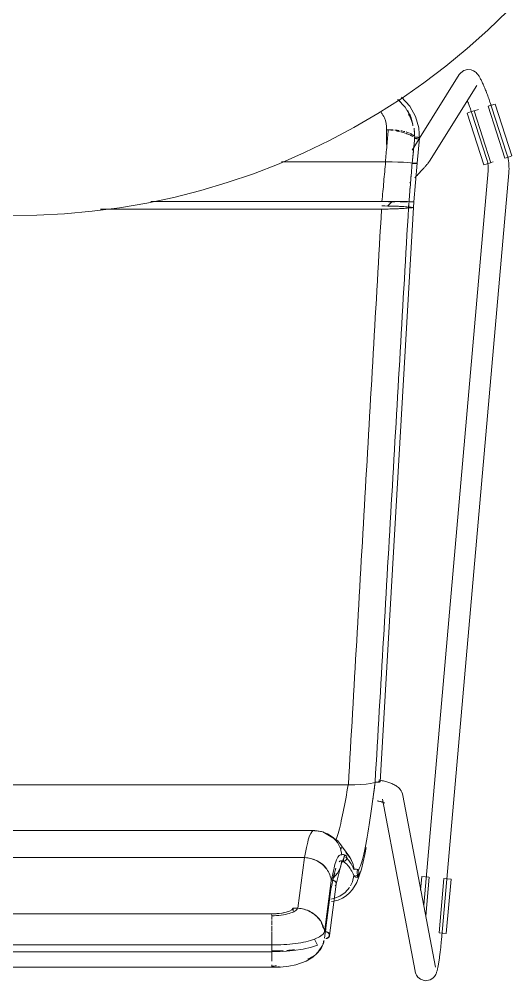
# Model space of a CAD drawing. Header units: millimetres. Extents: x 155927 to 326028, y -36033 to 97293.
# Drawn here: x 230306 to 230591, y 30517 to 31073 of the extents above; entities that cross this region are included whole.
import ezdxf

# ---------------------------------------------------------------- set-up
doc = ezdxf.new("R2010")
doc.units = ezdxf.units.MM
doc.header["$MEASUREMENT"] = 0
doc.layers.add('I-FURN', color=8, linetype='CONTINUOUS', lineweight=9)

msp = doc.modelspace()

# ---------------------------------------------------------------- linework, layer by layer
at = {"layer": 'I-FURN'}
for p, q in [((230576.81, 31066.59), (230588.31, 31077.72)), ((230564.88, 31055.93), (230576.81, 31066.59)), ((230552.54, 31045.76), (230564.88, 31055.93)), ((230560.29, 31040.86), (230537.25, 31004.09)), ((230539.79, 31036.09), (230552.54, 31045.76)), ((230561.18, 31041.98), (230560.29, 31040.86)), ((230561.18, 31041.98), (230562.91, 31043.2)), ((230562.91, 31043.2), (230565.14, 31043.79)), ((230565.14, 31043.79), (230567.11, 31043.62)), ((230567.11, 31043.62), (230568.49, 31043.1)), ((230568.49, 31043.1), (230569.41, 31042.53)), ((230569.41, 31042.53), (230570.03, 31042.01)), ((230570.03, 31042.01), (230570.5, 31041.55)), ((230570.5, 31041.55), (230570.87, 31041.12)), ((230570.87, 31041.12), (230571.18, 31040.72)), ((230571.18, 31040.72), (230571.46, 31040.33)), ((230571.46, 31040.33), (230571.71, 31039.94)), ((230526.67, 31026.93), (230539.79, 31036.09)), ((230571.71, 31039.94), (230571.96, 31039.55)), ((230571.96, 31039.55), (230572.19, 31039.15)), ((230572.19, 31039.15), (230572.42, 31038.74)), ((230572.42, 31038.74), (230572.65, 31038.31)), ((230572.65, 31038.31), (230572.88, 31037.87)), ((230572.88, 31037.87), (230573.11, 31037.42)), ((230573.11, 31037.42), (230573.34, 31036.94)), ((230573.34, 31036.94), (230573.57, 31036.45)), ((230573.57, 31036.45), (230573.81, 31035.94)), ((230573.81, 31035.94), (230574.05, 31035.41)), ((230574.05, 31035.41), (230574.29, 31034.87)), ((230574.29, 31034.87), (230574.53, 31034.31)), ((230543.15, 30990.9), (230570.45, 31034.49)), ((230574.53, 31034.31), (230574.77, 31033.73)), ((230574.77, 31033.73), (230575.02, 31033.13)), ((230575.02, 31033.13), (230575.27, 31032.52)), ((230575.27, 31032.52), (230575.52, 31031.9)), ((230575.52, 31031.9), (230575.77, 31031.26)), ((230575.77, 31031.26), (230576.03, 31030.6)), ((230576.03, 31030.6), (230576.28, 31029.94)), ((230576.28, 31029.94), (230576.54, 31029.26)), ((230576.54, 31029.26), (230576.79, 31028.57)), ((230513.2, 31018.31), (230526.67, 31026.93)), ((230528.97, 31022.09), (230524.7, 31026.56)), ((230531.65, 31022.67), (230526.91, 31027.82)), ((230565.09, 31025.6), (230565.32, 31024.98)), ((230565.32, 31024.98), (230565.56, 31024.34)), ((230565.56, 31024.34), (230565.79, 31023.7)), ((230565.79, 31023.7), (230566.03, 31023.04)), ((230576.79, 31028.57), (230577.04, 31027.87)), ((230577.04, 31027.87), (230577.3, 31027.16)), ((230577.3, 31027.16), (230577.55, 31026.45)), ((230577.55, 31026.45), (230577.81, 31025.73)), ((230577.81, 31025.73), (230578.06, 31025)), ((230578.06, 31025), (230578.3, 31024.27)), ((230578.3, 31024.27), (230578.55, 31023.53)), ((230579.02, 31023.26), (230580.97, 31023.89)), ((230580.97, 31023.89), (230590.66, 30993.88)), ((230499.39, 31010.23), (230513.2, 31018.31)), ((230532.33, 31016.26), (230528.97, 31022.09)), ((230535.04, 31016.66), (230531.65, 31022.67)), ((230564.81, 31018.67), (230566.77, 31019.3)), ((230564.81, 31018.67), (230574.5, 30988.67)), ((230566.03, 31023.04), (230566.27, 31022.37)), ((230566.27, 31022.37), (230566.5, 31021.7)), ((230566.5, 31021.7), (230566.73, 31021.02)), ((230566.73, 31021.02), (230566.97, 31020.34)), ((230566.77, 31019.3), (230568.74, 31019.94)), ((230566.97, 31020.34), (230567.2, 31019.65)), ((230567.2, 31019.65), (230567.42, 31018.95)), ((230567.42, 31018.95), (230567.53, 31018.63)), ((230567.53, 31018.63), (230576.25, 30991.81)), ((230578.54, 30989.97), (230568.86, 31019.98)), ((230571.43, 31020.81), (230568.95, 31020.01)), ((230576.93, 31022.58), (230586.61, 30992.58)), ((230577.04, 31022.62), (230579.02, 31023.26)), ((230578.55, 31023.53), (230578.8, 31022.79)), ((230578.8, 31022.79), (230578.94, 31022.33)), ((230587.66, 30995.52), (230578.94, 31022.33)), ((230536.91, 31010.14), (230535.04, 31016.66)), ((230485.26, 31002.71), (230499.39, 31010.23)), ((230518.2, 31009.02), (230519.25, 31009.02)), ((230518.26, 31000.51), (230518.26, 31010.26)), ((230537.2, 31003.23), (230536.91, 31010.14)), ((230470.85, 30995.77), (230485.26, 31002.71)), ((230537.04, 31003.75), (230532.98, 30997.27)), ((230537.32, 31004.13), (230535.9, 30989.63)), ((230456.17, 30989.4), (230470.85, 30995.77)), ((230517.55, 30990.47), (230457.43, 30990.47)), ((230457.43, 30990.47), (230517.55, 30990.47)), ((230521.31, 30990.44), (230517.55, 30990.47)), ((230517.67, 30990.47), (230521.31, 30990.44)), ((230521.41, 30990.44), (230524.85, 30990.37)), ((230524.85, 30990.37), (230521.41, 30990.44)), ((230527.94, 30990.25), (230524.85, 30990.37)), ((230524.91, 30990.36), (230527.95, 30990.25)), ((230542.75, 30990.32), (230542.58, 30990.09)), ((230542.93, 30990.58), (230542.75, 30990.32)), ((230543.15, 30990.9), (230542.93, 30990.58)), ((230576.25, 30991.81), (230576.44, 30991.17)), ((230576.44, 30991.17), (230576.6, 30990.53)), ((230576.6, 30990.53), (230576.74, 30989.89)), ((230579.81, 30990.38), (230578.64, 30990)), ((230588.7, 30993.25), (230586.73, 30992.62)), ((230587.67, 30995.47), (230587.66, 30995.52)), ((230588, 30994.38), (230587.67, 30995.47)), ((230588.29, 30993.27), (230588, 30994.38)), ((230588.53, 30992.16), (230588.29, 30993.27)), ((230588.72, 30991.03), (230588.53, 30992.16)), ((230590.66, 30993.88), (230588.7, 30993.25)), ((230588.87, 30989.9), (230588.72, 30991.03)), ((230441.25, 30983.63), (230456.17, 30989.4)), ((230530.42, 30990.1), (230527.94, 30990.25)), ((230527.99, 30990.25), (230530.43, 30990.1)), ((230532.16, 30989.92), (230530.42, 30990.1)), ((230530.44, 30990.1), (230532.16, 30989.92)), ((230532.16, 30989.92), (230533.05, 30989.73)), ((230533.05, 30989.73), (230532.16, 30989.92)), ((230533.52, 30989.74), (230533.05, 30989.73)), ((230533.05, 30989.73), (230533.52, 30989.74)), ((230533.06, 30989.54), (230533.53, 30989.53)), ((230533.53, 30989.53), (230533.06, 30989.54)), ((230534.02, 30989.74), (230533.52, 30989.74)), ((230533.52, 30989.74), (230534.01, 30989.74)), ((230533.53, 30989.53), (230534.03, 30989.53)), ((230534.03, 30989.53), (230533.53, 30989.53)), ((230534.01, 30989.74), (230534.51, 30989.73)), ((230534.51, 30989.73), (230534.02, 30989.74)), ((230534.03, 30989.53), (230534.52, 30989.54)), ((230534.52, 30989.54), (230534.03, 30989.53)), ((230535.9, 30989.63), (230534.07, 30967.43)), ((230534.96, 30989.72), (230534.51, 30989.73)), ((230534.51, 30989.73), (230534.96, 30989.72)), ((230534.52, 30989.54), (230534.97, 30989.55)), ((230534.97, 30989.55), (230534.52, 30989.54)), ((230535.35, 30989.71), (230534.96, 30989.72)), ((230534.96, 30989.72), (230535.34, 30989.71)), ((230534.97, 30989.55), (230535.23, 30989.56)), ((230535.23, 30989.56), (230534.97, 30989.55)), ((230535.34, 30989.71), (230535.64, 30989.69)), ((230535.64, 30989.69), (230535.35, 30989.71)), ((230535.65, 30989.59), (230535.35, 30989.56)), ((230535.36, 30989.56), (230535.65, 30989.59)), ((230535.83, 30989.66), (230535.64, 30989.69)), ((230535.65, 30989.59), (230535.84, 30989.61)), ((230535.83, 30989.61), (230535.65, 30989.59)), ((230535.83, 30989.66), (230535.9, 30989.64)), ((230535.9, 30989.64), (230535.83, 30989.66)), ((230535.9, 30989.63), (230535.83, 30989.61)), ((230535.84, 30989.61), (230535.9, 30989.63)), ((230537.93, 30984.82), (230537.54, 30984.39)), ((230538.31, 30985.23), (230537.93, 30984.82)), ((230538.68, 30985.63), (230538.31, 30985.23)), ((230539.04, 30986.02), (230538.68, 30985.63)), ((230539.38, 30986.4), (230539.04, 30986.02)), ((230539.71, 30986.76), (230539.38, 30986.4)), ((230540.03, 30987.11), (230539.71, 30986.76)), ((230576.99, 30985.25), (230539.71, 30560.9)), ((230540.33, 30987.45), (230540.03, 30987.11)), ((230540.62, 30987.77), (230540.33, 30987.45)), ((230540.89, 30988.08), (230540.62, 30987.77)), ((230541.15, 30988.38), (230540.89, 30988.08)), ((230541.39, 30988.66), (230541.15, 30988.38)), ((230541.62, 30988.92), (230541.39, 30988.66)), ((230541.83, 30989.18), (230541.62, 30988.92)), ((230542.03, 30989.42), (230541.83, 30989.18)), ((230542.22, 30989.65), (230542.03, 30989.42)), ((230542.4, 30989.87), (230542.22, 30989.65)), ((230542.58, 30990.09), (230542.4, 30989.87)), ((230576.45, 30989.3), (230574.5, 30988.67)), ((230578.43, 30989.93), (230576.45, 30989.3)), ((230576.74, 30989.89), (230576.86, 30989.23)), ((230576.86, 30989.23), (230576.95, 30988.58)), ((230576.95, 30988.58), (230577.01, 30987.92)), ((230577.04, 30985.93), (230576.99, 30985.27)), ((230576.99, 30985.27), (230576.99, 30985.25)), ((230577.01, 30987.92), (230577.04, 30987.26)), ((230577.04, 30987.26), (230577.05, 30986.6)), ((230577.05, 30986.6), (230577.04, 30985.93)), ((230588.98, 30988.76), (230588.87, 30989.9)), ((230588.94, 30984.2), (230589.02, 30985.34)), ((230589.04, 30987.62), (230588.98, 30988.76)), ((230589.02, 30985.34), (230589.05, 30986.48)), ((230589.05, 30986.48), (230589.04, 30987.62)), ((230426.11, 30978.46), (230441.25, 30983.63)), ((230534.98, 30981.65), (230534.53, 30981.16)), ((230535.43, 30982.12), (230534.98, 30981.65)), ((230535.87, 30982.6), (230535.43, 30982.12)), ((230536.3, 30983.06), (230535.87, 30982.6)), ((230536.73, 30983.51), (230536.3, 30983.06)), ((230537.14, 30983.96), (230536.73, 30983.51)), ((230537.54, 30984.39), (230537.14, 30983.96)), ((230549.99, 30540.88), (230588.94, 30984.2)), ((230395.27, 30969.95), (230410.78, 30973.89)), ((230410.78, 30973.89), (230426.11, 30978.46)), ((230532.17, 30978.68), (230531.69, 30978.17)), ((230379.62, 30966.62), (230395.27, 30969.95)), ((230347.99, 30961.87), (230363.85, 30963.93)), ((230352.75, 30963.18), (230515.34, 30963.18)), ((230515.34, 30963.18), (230352.75, 30963.18)), ((230363.85, 30963.93), (230379.62, 30966.62)), ((230381.97, 30967.5), (230515.61, 30967.5)), ((230515.61, 30967.5), (230381.97, 30967.5)), ((230533.8, 30964.08), (230514.51, 30632.17)), ((230515.34, 30963.18), (230519.13, 30963.21)), ((230519.14, 30964.94), (230515.45, 30964.97)), ((230515.61, 30967.5), (230519.4, 30967.5)), ((230519.4, 30967.5), (230515.61, 30967.5)), ((230518.83, 30964.82), (230521.4, 30967.49)), ((230519.13, 30963.21), (230522.69, 30963.29)), ((230522.69, 30964.86), (230519.14, 30964.94)), ((230519.4, 30967.5), (230522.96, 30967.49)), ((230522.96, 30967.49), (230519.4, 30967.5)), ((230522.95, 30967.38), (230519.4, 30967.37)), ((230519.4, 30967.37), (230522.96, 30967.38)), ((230525.81, 30964.74), (230522.69, 30964.86)), ((230522.69, 30963.29), (230525.82, 30963.41)), ((230522.96, 30967.49), (230526.09, 30967.48)), ((230526.1, 30967.48), (230522.96, 30967.49)), ((230528.3, 30964.58), (230525.81, 30964.74)), ((230525.82, 30963.41), (230528.32, 30963.57)), ((230528.58, 30967.4), (230526.08, 30967.39)), ((230526.08, 30967.39), (230528.58, 30967.4)), ((230526.1, 30967.48), (230528.6, 30967.47)), ((230528.6, 30967.47), (230526.1, 30967.48)), ((230530.05, 30964.39), (230528.3, 30964.58)), ((230528.32, 30963.57), (230530.07, 30963.77)), ((230530.33, 30967.41), (230528.58, 30967.4)), ((230528.58, 30967.4), (230530.33, 30967.41)), ((230528.6, 30967.47), (230530.34, 30967.46)), ((230530.35, 30967.46), (230528.6, 30967.47)), ((230530.96, 30964.17), (230530.05, 30964.39)), ((230530.07, 30963.77), (230530.96, 30963.98)), ((230530.34, 30967.46), (230531.23, 30967.44)), ((230531.23, 30967.44), (230530.35, 30967.46)), ((230531.42, 30964.18), (230530.96, 30964.17)), ((230530.96, 30963.98), (230531.43, 30963.97)), ((230531.23, 30967.44), (230531.7, 30967.44)), ((230531.71, 30967.44), (230531.23, 30967.44)), ((230531.7, 30967.43), (230531.23, 30967.43)), ((230531.23, 30967.43), (230531.7, 30967.43)), ((230531.92, 30964.19), (230531.42, 30964.18)), ((230531.43, 30963.97), (230531.93, 30963.96)), ((230531.7, 30967.44), (230532.2, 30967.44)), ((230532.19, 30967.43), (230531.7, 30967.43)), ((230531.7, 30967.43), (230532.2, 30967.43)), ((230532.2, 30967.44), (230531.71, 30967.44)), ((230532.41, 30964.18), (230531.92, 30964.19)), ((230531.93, 30963.96), (230532.42, 30963.97)), ((230532.68, 30967.43), (230532.19, 30967.43)), ((230532.2, 30967.44), (230532.69, 30967.44)), ((230532.69, 30967.44), (230532.2, 30967.44)), ((230532.2, 30967.43), (230532.69, 30967.43)), ((230532.86, 30964.17), (230532.41, 30964.18)), ((230532.42, 30963.97), (230532.87, 30963.98)), ((230533.13, 30967.43), (230532.68, 30967.43)), ((230532.69, 30967.44), (230533.14, 30967.44)), ((230533.14, 30967.44), (230532.69, 30967.44)), ((230532.69, 30967.43), (230533.14, 30967.43)), ((230533.25, 30964.15), (230532.86, 30964.17)), ((230532.87, 30963.98), (230533.25, 30964)), ((230533.52, 30967.43), (230533.13, 30967.43)), ((230533.14, 30967.44), (230533.52, 30967.44)), ((230533.53, 30967.44), (230533.14, 30967.44)), ((230533.14, 30967.43), (230533.52, 30967.43)), ((230533.54, 30964.13), (230533.25, 30964.15)), ((230533.25, 30964), (230533.54, 30964.02)), ((230533.52, 30967.44), (230533.82, 30967.44)), ((230533.81, 30967.43), (230533.52, 30967.43)), ((230533.52, 30967.43), (230533.82, 30967.43)), ((230533.82, 30967.44), (230533.53, 30967.44)), ((230533.73, 30964.1), (230533.54, 30964.13)), ((230533.54, 30964.02), (230533.73, 30964.05)), ((230533.8, 30964.08), (230533.73, 30964.1)), ((230533.73, 30964.05), (230533.8, 30964.08)), ((230533.8, 30964.08), (230534.07, 30967.43)), ((230534, 30967.43), (230533.81, 30967.43)), ((230533.82, 30967.44), (230534, 30967.44)), ((230534.01, 30967.44), (230533.82, 30967.44)), ((230533.82, 30967.43), (230534.01, 30967.43)), ((230534, 30967.44), (230534.07, 30967.43)), ((230534.07, 30967.43), (230534, 30967.43)), ((230534.07, 30967.43), (230534.01, 30967.44)), ((230534.01, 30967.43), (230534.07, 30967.43)), ((230300.07, 30959.51), (230316.07, 30959.66)), ((230316.07, 30959.66), (230332.05, 30960.44)), ((230332.05, 30960.44), (230347.99, 30961.87)), ((230496.09, 30630.45), (230112.61, 30630.45)), ((230112.69, 30630.45), (230496.09, 30630.45)), ((230496.09, 30630.45), (230499.86, 30630.51)), ((230499.86, 30630.51), (230496.17, 30630.45)), ((230499.86, 30630.51), (230503.4, 30630.66)), ((230503.4, 30630.66), (230499.92, 30630.51)), ((230503.4, 30630.66), (230506.5, 30630.9)), ((230506.5, 30630.9), (230503.44, 30630.66)), ((230506.5, 30630.9), (230508.99, 30631.21)), ((230508.99, 30631.21), (230506.53, 30630.9)), ((230508.99, 30631.21), (230510.74, 30631.58)), ((230510.74, 30631.58), (230509, 30631.21)), ((230511.64, 30631.98), (230510.74, 30631.58)), ((230510.74, 30631.58), (230511.64, 30631.98)), ((230511.64, 30631.98), (230512.11, 30631.96)), ((230512.11, 30631.96), (230511.64, 30631.98)), ((230512.11, 30631.96), (230512.61, 30631.96)), ((230512.61, 30631.96), (230512.11, 30631.96)), ((230512.61, 30631.96), (230513.1, 30631.96)), ((230513.11, 30631.96), (230512.61, 30631.96)), ((230513.1, 30631.96), (230513.56, 30631.99)), ((230513.56, 30631.99), (230513.11, 30631.96)), ((230513.56, 30631.99), (230513.94, 30632.02)), ((230513.95, 30632.02), (230513.56, 30631.99)), ((230513.97, 30632.31), (230513.59, 30632.35)), ((230513.59, 30632.35), (230513.97, 30632.31)), ((230514.4, 30633.07), (230513.7, 30633.19)), ((230513.94, 30632.02), (230514.24, 30632.06)), ((230514.25, 30632.06), (230513.95, 30632.02)), ((230514.26, 30632.27), (230513.97, 30632.31)), ((230513.97, 30632.31), (230514.26, 30632.27)), ((230515.1, 30632.95), (230514.4, 30633.07)), ((230514.51, 30632.17), (230514.44, 30632.22)), ((230514.45, 30632.22), (230514.51, 30632.17)), ((230515.78, 30632.81), (230515.1, 30632.95)), ((230516.45, 30632.67), (230515.78, 30632.81)), ((230517.1, 30632.52), (230516.45, 30632.67)), ((230517.75, 30632.36), (230517.1, 30632.52)), ((230518.38, 30632.18), (230517.75, 30632.36)), ((230518.99, 30632), (230518.38, 30632.18)), ((230519.6, 30631.81), (230518.99, 30632)), ((230520.19, 30631.6), (230519.6, 30631.81)), ((230520.77, 30631.38), (230520.19, 30631.6)), ((230521.34, 30631.15), (230520.77, 30631.38)), ((230521.9, 30630.89), (230521.34, 30631.15)), ((230522.45, 30630.62), (230521.9, 30630.89)), ((230522.99, 30630.33), (230522.45, 30630.62)), ((230523.53, 30630.01), (230522.99, 30630.33)), ((230524.06, 30629.65), (230523.53, 30630.01)), ((230524.6, 30629.25), (230524.06, 30629.65)), ((230525.13, 30628.8), (230524.6, 30629.25)), ((230525.65, 30628.28), (230525.13, 30628.8)), ((230526.16, 30627.68), (230525.65, 30628.28)), ((230526.64, 30626.99), (230526.16, 30627.68)), ((230527.08, 30626.2), (230526.64, 30626.99)), ((230527.44, 30625.31), (230527.08, 30626.2)), ((230527.7, 30624.32), (230527.44, 30625.31)), ((230546.51, 30525.03), (230527.7, 30624.32)), ((230513.36, 30621.06), (230512.87, 30621.16)), ((230513.83, 30620.96), (230513.36, 30621.06)), ((230514.28, 30620.86), (230513.83, 30620.96)), ((230514.7, 30620.75), (230514.28, 30620.86)), ((230515.09, 30620.64), (230514.7, 30620.75)), ((230515.46, 30620.53), (230515.09, 30620.64)), ((230515.79, 30620.43), (230515.46, 30620.53)), ((230516.1, 30620.32), (230515.79, 30620.43)), ((230515.91, 30622.09), (230534.72, 30522.79)), ((230516.37, 30620.22), (230516.1, 30620.32)), ((230516.6, 30620.12), (230516.37, 30620.22)), ((230516.79, 30620.04), (230516.6, 30620.12)), ((230516.95, 30619.96), (230516.79, 30620.04)), ((230517.03, 30619.91), (230516.95, 30619.96)), ((230517.11, 30619.87), (230517.03, 30619.91)), ((230517.13, 30619.86), (230517.11, 30619.87)), ((230132, 30603.95), (230476.78, 30603.95)), ((230476.78, 30603.95), (230132, 30603.95)), ((230476.25, 30604.1), (230171.45, 30604.1)), ((230476.25, 30604.1), (230481.28, 30603.3)), ((230480.58, 30603.47), (230476.78, 30603.95)), ((230476.78, 30603.94), (230480.57, 30603.47)), ((230480.57, 30603.47), (230484.14, 30602.1)), ((230484.15, 30602.11), (230480.58, 30603.47)), ((230481.28, 30603.3), (230484.46, 30601.93)), ((230481.44, 30603.23), (230490.09, 30598.12)), ((230484.14, 30602.1), (230487.28, 30599.93)), ((230487.28, 30599.94), (230484.15, 30602.11)), ((230489.79, 30597.07), (230487.28, 30599.94)), ((230487.28, 30599.93), (230489.79, 30597.06)), ((230491.54, 30593.67), (230489.79, 30597.07)), ((230489.79, 30597.06), (230491.54, 30593.67)), ((230490.09, 30598.12), (230497.07, 30588.58)), ((230492.44, 30589.96), (230491.54, 30593.67)), ((230494.62, 30591.34), (230497.01, 30588.5)), ((230497.02, 30588.5), (230494.62, 30591.34)), ((230505.67, 30590.19), (230506.4, 30594.25)), ((230138.04, 30588.35), (230470.75, 30588.35)), ((230470.75, 30588.35), (230138.04, 30588.35)), ((230470.75, 30588.35), (230466.89, 30559.07)), ((230474.52, 30587.87), (230470.75, 30588.35)), ((230478.06, 30586.55), (230474.52, 30587.87)), ((230481.18, 30584.48), (230478.06, 30586.55)), ((230491.54, 30582.74), (230492.44, 30586.45)), ((230492.08, 30584.6), (230494.25, 30589.92)), ((230492.43, 30589.95), (230492.9, 30590.12)), ((230492.9, 30586.29), (230492.43, 30586.45)), ((230492.91, 30590.12), (230492.44, 30589.96)), ((230492.44, 30586.45), (230492.91, 30586.29)), ((230492.9, 30590.12), (230493.4, 30590.15)), ((230493.4, 30586.25), (230492.9, 30586.29)), ((230493.4, 30590.16), (230492.91, 30590.12)), ((230492.91, 30586.29), (230493.4, 30586.25)), ((230493.11, 30586.17), (230493.95, 30590.06)), ((230493.9, 30590.07), (230493.4, 30590.16)), ((230493.4, 30590.15), (230493.89, 30590.07)), ((230493.89, 30586.33), (230493.4, 30586.25)), ((230493.4, 30586.25), (230493.9, 30586.33)), ((230493.89, 30590.07), (230494.34, 30589.87)), ((230494.34, 30586.53), (230493.89, 30586.33)), ((230494.35, 30589.87), (230493.9, 30590.07)), ((230493.9, 30586.33), (230494.35, 30586.53)), ((230494.34, 30589.87), (230494.73, 30589.56)), ((230494.73, 30586.85), (230494.34, 30586.53)), ((230494.73, 30589.56), (230494.35, 30589.87)), ((230494.35, 30586.53), (230494.73, 30586.85)), ((230494.73, 30589.56), (230495.02, 30589.15)), ((230495.02, 30589.15), (230494.73, 30589.56)), ((230495.02, 30587.25), (230494.73, 30586.85)), ((230494.73, 30586.85), (230495.02, 30587.25)), ((230495.02, 30589.15), (230495.21, 30588.69)), ((230495.21, 30588.69), (230495.02, 30589.15)), ((230495.21, 30587.71), (230495.02, 30587.25)), ((230495.02, 30587.25), (230495.21, 30587.71)), ((230495.21, 30588.69), (230495.27, 30588.2)), ((230495.28, 30588.2), (230495.21, 30588.69)), ((230495.27, 30588.2), (230495.21, 30587.71)), ((230495.21, 30587.71), (230495.28, 30588.2)), ((230497.01, 30588.5), (230498.65, 30585.18)), ((230498.66, 30585.18), (230497.02, 30588.5)), ((230497.07, 30588.58), (230497.96, 30586.83)), ((230498.65, 30585.18), (230499.45, 30581.56)), ((230499.45, 30581.57), (230498.66, 30585.18)), ((230503.78, 30581.67), (230505.67, 30590.19)), ((230483.67, 30581.74), (230481.18, 30584.48)), ((230487.28, 30576.47), (230489.79, 30579.34)), ((230488.28, 30579.37), (230487.53, 30576.93)), ((230489.11, 30572.99), (230492.08, 30584.6)), ((230489.79, 30579.34), (230491.54, 30582.74)), ((230499.45, 30581.56), (230499.92, 30581.72)), ((230499.92, 30581.72), (230499.45, 30581.57)), ((230499.92, 30581.72), (230500.42, 30581.75)), ((230500.42, 30581.75), (230499.92, 30581.72)), ((230500.42, 30581.75), (230500.91, 30581.65)), ((230500.91, 30581.66), (230500.42, 30581.75)), ((230501.36, 30581.45), (230500.91, 30581.66)), ((230500.91, 30581.65), (230501.36, 30581.45)), ((230501.1, 30574.04), (230503.78, 30581.67)), ((230501.47, 30576.84), (230501.28, 30580.68)), ((230501.36, 30581.45), (230501.74, 30581.13)), ((230501.74, 30581.13), (230501.36, 30581.45)), ((230501.74, 30581.13), (230502.03, 30580.73)), ((230502.03, 30580.73), (230501.74, 30581.13)), ((230502.19, 30579.3), (230502, 30578.85)), ((230502, 30578.84), (230502.2, 30579.3)), ((230502.03, 30580.73), (230502.21, 30580.27)), ((230502.21, 30580.27), (230502.03, 30580.73)), ((230502.27, 30579.78), (230502.19, 30579.3)), ((230502.2, 30579.3), (230502.27, 30579.78)), ((230502.21, 30580.27), (230502.27, 30579.78)), ((230502.27, 30579.78), (230502.21, 30580.27)), ((230482.45, 30545.27), (230486.3, 30574.97)), ((230487.53, 30576.93), (230486.15, 30570.64)), ((230486.3, 30574.97), (230486.26, 30575.21)), ((230487.26, 30575.16), (230486.77, 30575.13)), ((230487.75, 30575.09), (230487.26, 30575.16)), ((230488.21, 30574.89), (230487.75, 30575.09)), ((230488.59, 30574.59), (230488.21, 30574.89)), ((230488.88, 30574.21), (230488.59, 30574.59)), ((230489.07, 30573.77), (230488.88, 30574.21)), ((230489.14, 30573.3), (230489.07, 30573.77)), ((230497.4, 30572.15), (230498.49, 30574.45)), ((230498.49, 30574.45), (230499.39, 30578.08)), ((230498.6, 30569.92), (230501.1, 30574.04)), ((230499.86, 30577.92), (230499.39, 30578.08)), ((230499.39, 30578.08), (230499.87, 30577.91)), ((230500.3, 30577.16), (230501.47, 30576.84)), ((230500.86, 30577.95), (230500.36, 30577.87)), ((230500.36, 30577.87), (230500.86, 30577.95)), ((230501.31, 30578.14), (230500.86, 30577.95)), ((230500.86, 30577.95), (230501.31, 30578.14)), ((230501.7, 30578.45), (230501.31, 30578.14)), ((230501.31, 30578.14), (230501.7, 30578.45)), ((230502, 30578.85), (230501.7, 30578.45)), ((230501.7, 30578.45), (230502, 30578.84)), ((230538.66, 30577.38), (230537.96, 30569.49)), ((230538.66, 30577.38), (230540.7, 30577.2)), ((230540.7, 30577.2), (230542.77, 30577.02)), ((230540.91, 30554.53), (230542.89, 30577.01)), ((230551.34, 30576.27), (230548.58, 30544.86)), ((230551.46, 30576.26), (230553.52, 30576.08)), ((230555.57, 30575.9), (230552.81, 30544.49)), ((230553.52, 30576.08), (230555.57, 30575.9)), ((230482.43, 30541.73), (230486.28, 30571.42)), ((230485.27, 30543.29), (230489.13, 30573.07)), ((230488.59, 30572), (230488.89, 30572.39)), ((230488.89, 30572.39), (230489.07, 30572.83)), ((230489.07, 30572.83), (230489.14, 30573.3)), ((230491.19, 30566.13), (230494.27, 30568.3)), ((230494.27, 30568.3), (230496.75, 30571.13)), ((230496.86, 30567.96), (230498.6, 30569.92)), ((230487.67, 30564.74), (230485.93, 30564.36)), ((230485.93, 30564.36), (230487.67, 30564.73)), ((230486.39, 30563.07), (230487.81, 30563.22)), ((230487.67, 30564.73), (230491.19, 30566.13)), ((230487.81, 30563.22), (230490.32, 30563.87)), ((230490.32, 30563.87), (230492.69, 30564.9)), ((230492.69, 30564.9), (230494.89, 30566.28)), ((230494.89, 30566.28), (230496.86, 30567.96)), ((230462.18, 30557.49), (230460.2, 30556.82)), ((230463.53, 30558.28), (230462.18, 30557.49)), ((230464.17, 30559.14), (230463.53, 30558.28)), ((230464.17, 30557.47), (230464.17, 30559.14)), ((230466.89, 30559.07), (230464.17, 30559.14)), ((230451.82, 30555.88), (230156.97, 30555.88)), ((230156.97, 30555.82), (230451.82, 30555.82)), ((230454.86, 30555.99), (230451.82, 30555.88)), ((230451.82, 30554.29), (230451.82, 30552.56)), ((230451.82, 30551.97), (230451.82, 30549.51)), ((230457.71, 30556.31), (230454.86, 30555.99)), ((230460.2, 30556.82), (230457.71, 30556.31)), ((230451.82, 30548.98), (230451.82, 30547.36)), ((230451.82, 30545.88), (230451.82, 30547.37)), ((230482.89, 30545.26), (230483.15, 30547.31)), ((230451.82, 30545.51), (230451.82, 30541.96)), ((230451.82, 30537.95), (230451.82, 30541.76)), ((230451.82, 30541.76), (230451.82, 30537.95)), ((230478.25, 30537.71), (230476.49, 30541.25)), ((230550.77, 30544.66), (230548.7, 30544.85)), ((230549.91, 30539.97), (230549.98, 30540.72)), ((230549.98, 30540.72), (230549.99, 30540.88)), ((230552.81, 30544.49), (230550.77, 30544.66)), ((230451.82, 30537.98), (230156.97, 30537.98)), ((230451.82, 30537.87), (230451.82, 30534.02)), ((230451.82, 30537.65), (230451.82, 30537.87)), ((230451.82, 30537.31), (230451.82, 30537.65)), ((230451.82, 30536.9), (230451.82, 30537.31)), ((230451.82, 30536.42), (230451.82, 30536.9)), ((230451.82, 30535.92), (230451.82, 30536.42)), ((230451.82, 30535.43), (230451.82, 30535.92)), ((230451.82, 30534.98), (230451.82, 30535.43)), ((230451.82, 30534.59), (230451.82, 30534.98)), ((230464.48, 30534.6), (230470.1, 30535.44)), ((230470.1, 30535.44), (230474.79, 30536.54)), ((230474.79, 30536.54), (230478.25, 30537.71)), ((230478.11, 30533.2), (230480.79, 30537.1)), ((230480.79, 30537.1), (230480.89, 30537.3)), ((230549.3, 30534.1), (230549.38, 30534.81)), ((230549.38, 30534.81), (230549.46, 30535.53)), ((230549.46, 30535.53), (230549.54, 30536.25)), ((230549.54, 30536.25), (230549.62, 30536.99)), ((230549.62, 30536.99), (230549.7, 30537.73)), ((230549.7, 30537.73), (230549.77, 30538.47)), ((230549.77, 30538.47), (230549.84, 30539.22)), ((230549.84, 30539.22), (230549.91, 30539.97)), ((230156.97, 30534.02), (230451.82, 30534.02)), ((230451.82, 30534.28), (230451.82, 30534.59)), ((230451.82, 30534.09), (230451.82, 30534.28)), ((230451.82, 30531.24), (230451.82, 30534.26)), ((230451.82, 30534.26), (230451.82, 30531.25)), ((230451.82, 30534.02), (230458.36, 30534.11)), ((230451.82, 30534.02), (230451.82, 30534.09)), ((230451.82, 30531.08), (230451.82, 30528.5)), ((230458.36, 30534.11), (230464.48, 30534.6)), ((230471.75, 30528.52), (230475.64, 30530.91)), ((230475.64, 30530.91), (230478.11, 30533.2)), ((230548.59, 30528.87), (230548.68, 30529.47)), ((230548.68, 30529.47), (230548.77, 30530.09)), ((230548.77, 30530.09), (230548.86, 30530.73)), ((230548.86, 30530.73), (230548.95, 30531.37)), ((230548.95, 30531.37), (230549.04, 30532.04)), ((230549.04, 30532.04), (230549.13, 30532.71)), ((230549.13, 30532.71), (230549.21, 30533.4)), ((230549.21, 30533.4), (230549.3, 30534.1)), ((230156.97, 30524.98), (230451.82, 30524.98)), ((230451.82, 30526.47), (230451.82, 30525)), ((230451.82, 30524.98), (230451.82, 30525.15)), ((230451.82, 30524.98), (230456.85, 30525.09)), ((230456.85, 30525.09), (230461.67, 30525.6)), ((230461.67, 30525.6), (230465.71, 30526.39)), ((230465.71, 30526.39), (230471.75, 30528.52)), ((230547.54, 30523.4), (230547.64, 30523.81)), ((230547.64, 30523.81), (230547.74, 30524.24)), ((230547.74, 30524.24), (230547.84, 30524.68)), ((230547.84, 30524.68), (230547.94, 30525.14)), ((230547.94, 30525.14), (230548.03, 30525.62)), ((230548.03, 30525.62), (230548.13, 30526.12)), ((230548.13, 30526.12), (230548.22, 30526.63)), ((230548.22, 30526.63), (230548.32, 30527.16)), ((230548.32, 30527.16), (230548.41, 30527.71)), ((230548.41, 30527.71), (230548.5, 30528.28)), ((230548.5, 30528.28), (230548.59, 30528.87)), ((230534.81, 30522.38), (230534.72, 30522.79)), ((230534.95, 30521.86), (230534.81, 30522.38)), ((230535.16, 30521.24), (230534.95, 30521.86)), ((230535.54, 30520.44), (230535.16, 30521.24)), ((230536.28, 30519.36), (230535.54, 30520.44)), ((230537.86, 30518.04), (230536.28, 30519.36)), ((230537.86, 30518.04), (230540.61, 30517.2)), ((230543.37, 30517.69), (230545.03, 30518.73)), ((230545.03, 30518.73), (230545.88, 30519.64)), ((230545.88, 30519.64), (230546.36, 30520.34)), ((230546.36, 30520.34), (230546.66, 30520.9)), ((230546.66, 30520.9), (230546.88, 30521.37)), ((230546.88, 30521.37), (230547.05, 30521.8)), ((230547.05, 30521.8), (230547.19, 30522.21)), ((230547.19, 30522.21), (230547.32, 30522.6)), ((230547.32, 30522.6), (230547.43, 30523)), ((230547.43, 30523), (230547.54, 30523.4)), ((230540.61, 30517.2), (230543.37, 30517.69))]:
    msp.add_line(p, q, dxfattribs=at)
for centre, major_axis, ratio, start_param, end_param in [((230470.62, 30573.28), (-15.78, 0), 0.955139, 3.737469, 4.704147), ((230470.62, 30573.28), (-15.78, 0), 0.955139, 3.495799, 3.737346), ((230470.62, 30573.28), (-15.78, 0), 0.955139, 3.254129, 3.495629), ((230487.18, 30573.3), (-1.96, 0), 0.955139, 2.379629, 4.923331), ((230451.82, 30540.73), (0, -15.75), 0.000004, 2.669107, 2.851347), ((230451.82, 30529.26), (12.4, 0), 0.287441, 4.712389, 4.932602)]:
    msp.add_ellipse(centre, major_axis=major_axis, ratio=ratio, start_param=start_param, end_param=end_param, dxfattribs=at)
for points in [[(230524.65, 31026.54), (230525.11, 31026.16), (230525.57, 31025.76), (230526.03, 31025.36)], [(230519.25, 31009.02), (230518.99, 31005.99), (230518.45, 30999.85), (230517.86, 30993.6), (230517.55, 30990.47)], [(230518.25, 31010.53), (230518.27, 31010.03), (230518.25, 31009.52), (230518.2, 31009.02)], [(230519.25, 31009.02), (230520.2, 31009.01), (230521.12, 31008.98), (230522.03, 31008.92)], [(230522.09, 31008.6), (230521.62, 31008.67), (230521.14, 31008.72), (230520.66, 31008.77)], [(230522.97, 31008.85), (230523.87, 31008.78), (230524.75, 31008.67), (230525.6, 31008.55)], [(230525.78, 31007.95), (230525.13, 31008.09), (230524.46, 31008.23), (230523.78, 31008.35)], [(230529.03, 31007.1), (230528.23, 31007.35), (230527.35, 31007.58), (230526.43, 31007.8)], [(230526.45, 31008.42), (230527.29, 31008.27), (230528.1, 31008.11), (230528.84, 31007.92)], [(230529.5, 31007.74), (230530.23, 31007.53), (230530.87, 31007.3), (230531.47, 31007.05)], [(230534.14, 31009.96), (230534.33, 31008.73), (230534.37, 31007.47), (230534.38, 31006.21)], [(230534.45, 31005.51), (230534.43, 31006.41), (230534.37, 31007.31), (230534.27, 31008.2)], [(230531.66, 31006.11), (230531.02, 31006.41), (230530.28, 31006.68), (230529.46, 31006.95)], [(230533.48, 31005.04), (230533.07, 31005.36), (230532.55, 31005.69), (230531.9, 31006)], [(230534.49, 31004.68), (230534.25, 31002.24), (230533.77, 30997.29), (230533.29, 30992.25), (230533.05, 30989.73)], [(230537.14, 31003.38), (230537.1, 31003.42), (230536.98, 31003.52), (230536.68, 31003.65), (230536.29, 31003.77), (230535.84, 31003.86), (230535.35, 31003.93), (230534.85, 31003.96), (230534.53, 31003.96), (230534.38, 31003.95)], [(230533.77, 30996.63), (230533.54, 30994.34), (230533.31, 30992.04), (230533.08, 30989.73)], [(230517.67, 30990.47), (230517.33, 30986.64), (230516.98, 30982.82), (230516.64, 30978.99)], [(230531.23, 30967.44), (230531.54, 30971.16), (230532.14, 30978.6), (230532.74, 30986.02), (230533.05, 30989.73)], [(230516.64, 30978.99), (230516.3, 30975.16), (230515.95, 30971.33), (230515.61, 30967.5)], [(230515.34, 30963.18), (230512.15, 30907.66), (230508.95, 30852.13), (230505.76, 30796.69)], [(230511.64, 30631.98), (230514.86, 30687.21), (230521.3, 30797.81), (230527.74, 30908.57), (230530.96, 30963.98)], [(230531.23, 30967.44), (230531.19, 30966.86), (230531.1, 30965.71), (230531.01, 30964.55), (230530.96, 30963.98)], [(230531.23, 30967.43), (230531.18, 30966.89), (230531.09, 30965.8), (230531, 30964.72), (230530.96, 30964.18)], [(230530.96, 30964.18), (230531.55, 30964.19), (230533.06, 30964.19), (230533.8, 30964.11), (230533.8, 30964.08)], [(230505.76, 30796.69), (230502.56, 30741.23), (230499.37, 30685.81), (230496.17, 30630.45)], [(230511.63, 30631.97), (230511.23, 30628.84), (230510.84, 30625.68), (230510.44, 30622.57)], [(230476.78, 30603.94), (230476.61, 30604.05), (230476.43, 30604.1), (230476.25, 30604.1)], [(230492.04, 30594.42), (230491.99, 30593.95), (230491.93, 30593.48), (230491.88, 30593.02)], [(230492.43, 30586.45), (230491.89, 30586.74), (230491.35, 30586.6), (230490.8, 30586.03)], [(230488.9, 30582.3), (230488.34, 30580.69), (230487.78, 30578.32), (230487.22, 30575.81)], [(230466.64, 30559.06), (230466.51, 30558.5), (230465.57, 30557.4), (230462.25, 30556.01), (230457.45, 30555.05), (230453.71, 30554.78), (230451.82, 30554.76)], [(230482.45, 30545.27), (230482.3, 30546.51), (230481.72, 30548.89), (230479.96, 30552.23), (230477.43, 30555.07), (230474.28, 30557.26), (230470.68, 30558.67), (230468.18, 30559.03), (230466.89, 30559.07)], [(230452.66, 30555.83), (230455.14, 30555.88), (230457.44, 30556.18), (230459.49, 30556.61)], [(230480.47, 30550.78), (230481.07, 30549.69), (230481.43, 30548.51), (230481.74, 30547.32)], [(230482.25, 30545.28), (230481.9, 30544.55), (230480.59, 30543.15), (230478.12, 30541.88), (230476.66, 30541.31)], [(230481.98, 30540.4), (230481.83, 30539.71), (230481.62, 30539.04), (230481.37, 30538.38)], [(230458.42, 30534.66), (230456.24, 30534.55), (230454.04, 30534.51), (230451.82, 30534.55)], [(230464.97, 30535.23), (230463.56, 30535.05), (230462.11, 30534.88), (230460.63, 30534.77)], [(230456.42, 30525.26), (230454.95, 30525.13), (230453.4, 30525.07), (230451.82, 30525.07)]]:
    msp.add_open_spline(points, degree=3, dxfattribs=at)
for points, knots in [([(230515.09, 31018.91), (230515.86, 31018), (230517.79, 31015.01), (230518.42, 31011.4), (230518.2, 31009.02)], [0.5, 0.5, 0.5, 0.5, 0.6666667, 1, 1, 1, 1]), ([(230530.28, 31020.14), (230530.85, 31019.25), (230532.51, 31016.43), (230533.12, 31013.33), (230533.41, 31011.19)], [0.591443, 0.591443, 0.591443, 0.591443, 0.6666667, 0.8236682, 0.8236682, 0.8236682, 0.8236682]), ([(230533.41, 31012.29), (230533.02, 31013.63), (230532.29, 31015.59), (230531.28, 31017.42), (230530.93, 31018)], [0.2297626, 0.2297626, 0.2297626, 0.2297626, 0.3333333, 0.3824546, 0.3824546, 0.3824546, 0.3824546]), ([(230531.97, 31006.84), (230532.65, 31006.52), (230533.78, 31005.82), (230534.34, 31005.08), (230534.49, 31004.68)], [0.6690305, 0.6690305, 0.6690305, 0.6690305, 0.8333333, 1, 1, 1, 1]), ([(230534.49, 31004.68), (230534.63, 31004.7), (230534.91, 31004.73), (230535.34, 31004.75), (230535.71, 31004.74), (230536, 31004.72), (230536.27, 31004.68), (230536.52, 31004.63), (230536.75, 31004.57), (230536.94, 31004.51), (230537.14, 31004.41), (230537.24, 31004.32), (230537.27, 31004.28)], [0, 0, 0, 0, 0.0555556, 0.1111111, 0.1666667, 0.1944444, 0.2222222, 0.2777778, 0.3055556, 0.3333333, 0.3888889, 0.4444444, 0.4444444, 0.4444444, 0.4444444]), ([(230531.23, 30967.43), (230531.53, 30971.12), (230531.98, 30976.46), (230532.42, 30981.79), (230532.55, 30983.43)], [0, 0, 0, 0, 0.5, 0.7233886, 0.7233886, 0.7233886, 0.7233886]), ([(230530.96, 30963.98), (230530.69, 30963.83), (230529.3, 30963.62), (230525.94, 30963.4), (230522.77, 30963.28), (230519.17, 30963.2), (230516.62, 30963.18), (230515.34, 30963.18)], [-1, -1, -1, -1, -0.666667, -0.5, -0.333333, -0.166667, 0, 0, 0, 0]), ([(230515.45, 30964.97), (230517.97, 30964.97), (230521.74, 30964.91), (230525.92, 30964.75), (230529.27, 30964.53), (230530.67, 30964.32), (230530.96, 30964.18)], [-0.996036, -0.996036, -0.996036, -0.996036, -0.6666667, -0.5, -0.3333333, 0, 0, 0, 0]), ([(230533.8, 30964.08), (230533.8, 30964.06), (230533.66, 30964.03), (230533.27, 30964), (230532.89, 30963.98), (230532.43, 30963.97), (230531.93, 30963.96), (230531.43, 30963.97), (230531.11, 30963.97), (230530.96, 30963.98)], [-0.498493, -0.498493, -0.498493, -0.498493, -0.375, -0.3125, -0.25, -0.1875, -0.125, -0.0625, 0, 0, 0, 0]), ([(230496.09, 30630.45), (230495.12, 30625.06), (230493.17, 30614.28), (230490.74, 30603.57), (230489.28, 30599.32), (230488.79, 30598.18)], [0, 0, 0, 0, 0.25, 0.5, 0.625, 0.625, 0.625, 0.625]), ([(230511.64, 30631.98), (230510.63, 30624.43), (230508.59, 30609.21), (230505.54, 30590.78), (230503.1, 30582.48), (230501.68, 30580.88), (230501.28, 30580.68)], [0, 0, 0, 0, 0.25, 0.5, 0.75, 0.8499411, 0.8499411, 0.8499411, 0.8499411]), ([(230476.25, 30604.1), (230475.42, 30604.1), (230473.59, 30601.72), (230471.75, 30594.08), (230470.75, 30588.35)], [0.0892847, 0.0892847, 0.0892847, 0.0892847, 0.5, 1, 1, 1, 1]), ([(230492.43, 30589.95), (230491.41, 30590.5), (230489.39, 30588.55), (230487.36, 30580.63), (230486.36, 30575.29)], [0, 0, 0, 0, 0.5, 0.9902447, 0.9902447, 0.9902447, 0.9902447]), ([(230499.39, 30578.08), (230498.24, 30580.48), (230496.14, 30583.91), (230494.05, 30585.7), (230493.11, 30586.17)], [0, 0, 0, 0, 0.5, 0.9025383, 0.9025383, 0.9025383, 0.9025383]), ([(230499.45, 30581.56), (230498.28, 30583.97), (230496.65, 30586.63), (230495.02, 30588.3), (230494.57, 30588.7)], [0, 0, 0, 0, 0.5, 0.6963068, 0.6963068, 0.6963068, 0.6963068]), ([(230503.17, 30580.29), (230502.93, 30579.66), (230501.68, 30576.75), (230500.42, 30576.52), (230499.39, 30578.08)], [0.6929173, 0.6929173, 0.6929173, 0.6929173, 0.75, 1, 1, 1, 1]), ([(230470.42, 30558.52), (230471.66, 30558.19), (230475.18, 30556.77), (230478.48, 30554.3), (230479.62, 30552.15)], [-0.8333333, -0.8333333, -0.8333333, -0.8333333, -0.6666667, -0.3333333, -0.3333333, -0.3333333, -0.3333333]), ([(230476.49, 30541.25), (230475.07, 30540.7), (230471.74, 30539.71), (230465.67, 30538.61), (230458.82, 30537.98), (230454.17, 30537.91), (230451.82, 30537.95)], [0.3397465, 0.3397465, 0.3397465, 0.3397465, 0.5, 0.6666667, 0.8333333, 0.9999948, 0.9999948, 0.9999948, 0.9999948]), ([(230477.32, 30532.47), (230478.27, 30533.26), (230479.94, 30535.08), (230481.54, 30537.9), (230482.01, 30539.81), (230482.16, 30540.55)], [0.5, 0.5, 0.5, 0.5, 0.6666667, 0.8333333, 0.9365189, 0.9365189, 0.9365189, 0.9365189]), ([(230483.7, 30545.36), (230483.82, 30545.32), (230484.05, 30545.22), (230484.47, 30544.95), (230484.92, 30544.4), (230485.17, 30543.53), (230484.94, 30542.75), (230484.55, 30542.24), (230484.17, 30541.94), (230483.71, 30541.75), (230483.38, 30541.71), (230483.21, 30541.7)], [-0.8125, -0.8125, -0.8125, -0.8125, -0.765625, -0.71875, -0.625, -0.5, -0.375, -0.3125, -0.25, -0.1875, -0.125, -0.125, -0.125, -0.125]), ([(230483.3, 30541.69), (230483.45, 30541.68), (230483.67, 30541.7), (230483.96, 30541.77), (230484.23, 30541.87), (230484.55, 30542.05), (230484.87, 30542.34), (230485.1, 30542.7), (230485.24, 30543.05), (230485.28, 30543.36), (230485.29, 30543.63), (230485.25, 30543.89), (230485.18, 30544.15), (230485.07, 30544.4), (230484.88, 30544.71), (230484.55, 30545.03), (230484.16, 30545.27), (230483.8, 30545.39), (230483.54, 30545.43), (230483.38, 30545.45), (230483.31, 30545.46)], [0.1111111, 0.1111111, 0.1111111, 0.1111111, 0.1666667, 0.1944444, 0.2222222, 0.2777778, 0.3333333, 0.3888889, 0.4444444, 0.4791667, 0.5138889, 0.5486111, 0.5833333, 0.6180556, 0.6527778, 0.7222222, 0.7916667, 0.8263889, 0.8611111, 0.8888889, 0.8888889, 0.8888889, 0.8888889]), ([(230472.69, 30529.82), (230473.2, 30530.01), (230474.55, 30530.58), (230475.81, 30531.32), (230476.53, 30531.85)], [0.260519, 0.260519, 0.260519, 0.260519, 0.3333333, 0.4544474, 0.4544474, 0.4544474, 0.4544474])]:
    msp.add_open_spline(points, degree=3, knots=knots, dxfattribs=at)

doc.saveas('drawing.dxf')
